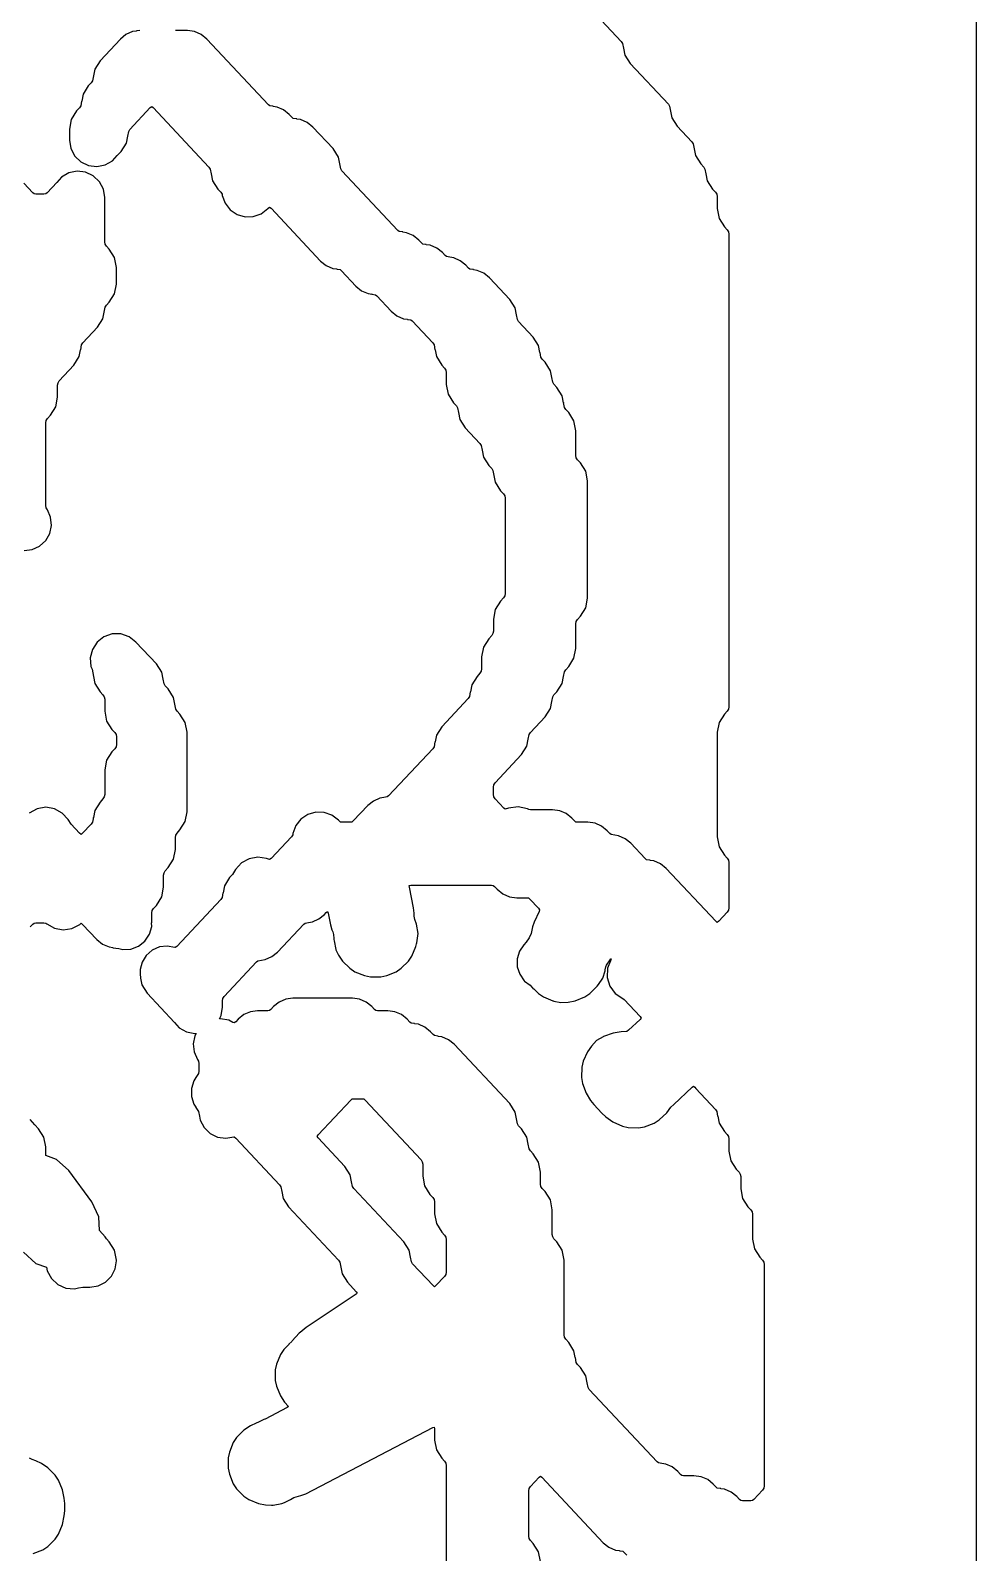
# Model space of a CAD drawing. Header units: millimetres. Extents: x 10 to 410, y 18 to 283.
# Drawn here: x 124.44 to 142.27, y 60.89 to 89.57 of the extents above; entities that cross this region are included whole.
import ezdxf

# ---------------------------------------------------------------- set-up
doc = ezdxf.new("R2010")
doc.units = ezdxf.units.MM
doc.layers.add('CUT', color=1, linetype='Continuous')

msp = doc.modelspace()

# ---------------------------------------------------------------- linework, layer by layer
at = {"layer": 'CUT'}
for points in [[(121.134, 21), (129.134, 21), (129.134, 24), (142.2679, 24), (142.2679, 144), (129.134, 144), (129.134, 147), (121.134, 147), (121.134, 144), (100.134, 144), (100.134, 147), (92.134, 147), (92.134, 144), (79, 144), (79, 24), (92.134, 24), (92.134, 21), (100.134, 21), (100.134, 24), (121.134, 24)], [(130.0925, 72.7133), (130.1214, 72.6196), (130.1359, 72.5851), (130.1495, 72.5314), (130.1551, 72.4565), (130.159, 72.4367), (130.1599, 72.4125), (130.1931, 72.2516), (130.1962, 72.2435), (130.247, 72.1457), (130.3223, 72.0329), (130.4603, 71.8949), (130.5544, 71.832), (130.7347, 71.7573), (130.8457, 71.7353), (131.0408, 71.7353), (131.1519, 71.7573), (131.3321, 71.832), (131.4263, 71.8949), (131.5642, 72.0329), (131.6271, 72.127), (131.7018, 72.3073), (131.7122, 72.3594), (131.7172, 72.3729), (131.748, 72.5496), (131.7145, 72.7257), (131.6799, 72.8153), (131.6707, 72.8758), (131.6705, 72.9347), (131.6604, 73.0322), (131.5802, 73.4268), (131.5785, 73.4584), (131.6098, 73.463), (133.1288, 73.463), (133.161, 73.4586), (133.1862, 73.4381), (133.2367, 73.3843), (133.3422, 73.2987), (133.4669, 73.2447), (133.6015, 73.2262), (133.7946, 73.2262), (133.8268, 73.2218), (133.8521, 73.2013), (134.0152, 73.0273), (134.0346, 72.9993), (134.0251, 72.9666), (133.934, 72.7679), (133.902, 72.6752), (133.8725, 72.5513), (133.8374, 72.471), (133.7798, 72.3848), (133.7381, 72.339), (133.6554, 72.2155), (133.6127, 72.0731), (133.6138, 71.9244), (133.6585, 71.7827), (133.7429, 71.6603), (133.7478, 71.6551), (133.8528, 71.5746), (133.9182, 71.5047), (133.9234, 71.5096), (134.0116, 71.4213), (134.1058, 71.3584), (134.286, 71.2838), (134.2869, 71.2836), (134.301, 71.2784), (134.4345, 71.2493), (134.5708, 71.2574), (134.7032, 71.2838), (134.8835, 71.3584), (134.9776, 71.4213), (135.1156, 71.5593), (135.1171, 71.5616), (135.1451, 71.5923), (135.2257, 71.7115), (135.2691, 71.8487), (135.2694, 71.8665), (135.2797, 71.925), (135.2964, 71.9574), (135.3649, 72.052), (135.3778, 72.0708), (135.3791, 72.0727), (135.3792, 72.0722), (135.3725, 72.0374), (135.3137, 71.8952), (135.3057, 71.7235), (135.3562, 71.5593), (135.4594, 71.4219), (135.6006, 71.329), (135.6278, 71.307), (135.9276, 70.9872), (135.9469, 70.9587), (135.9258, 70.9316), (135.7082, 70.7277), (135.6755, 70.7058), (135.6754, 70.7058), (135.5677, 70.7004), (135.4204, 70.6761), (135.2379, 70.6073), (135.234, 70.6049), (135.2304, 70.6034), (135.1088, 70.5328), (135.0116, 70.4311), (134.9335, 70.3219), (134.8531, 70.1442), (134.8274, 70.0339), (134.8211, 69.8389), (134.8396, 69.7272), (134.9084, 69.5447), (134.9947, 69.4059), (135.0544, 69.3282), (135.2091, 69.1632), (135.2828, 69.0986), (135.4157, 69.0035), (135.5934, 68.923), (135.7037, 68.8974), (135.8987, 68.8911), (136.0104, 68.9096), (136.1929, 68.9784), (136.2891, 69.0382), (136.4314, 69.1716), (136.5073, 69.2777), (136.5617, 69.3286), (136.5648, 69.3316), (136.9076, 69.6584), (136.9355, 69.677), (136.9589, 69.6556), (136.976, 69.6319), (137.3478, 69.2353), (137.3717, 69.1975), (137.3889, 69.1073), (137.3904, 69.1075), (137.4151, 68.9779), (137.5153, 68.8198), (137.5698, 68.7617), (137.5937, 68.724), (137.6021, 68.6801), (137.6021, 68.4514), (137.6371, 68.2676), (137.7373, 68.1095), (137.7917, 68.0514), (137.8157, 68.0136), (137.824, 67.9697), (137.824, 67.741), (137.8591, 67.5572), (137.9592, 67.3991), (138.0137, 67.341), (138.0376, 67.3032), (138.046, 67.2593), (138.046, 66.7939), (138.081, 66.61), (138.1812, 66.452), (138.2357, 66.3938), (138.2596, 66.3561), (138.2679, 66.3122), (138.2679, 62.1445), (138.2596, 62.1006), (138.2357, 62.0628), (138.0693, 61.8854), (138.0441, 61.8649), (138.0119, 61.8605), (137.8582, 61.8605), (137.8259, 61.8649), (137.8007, 61.8854), (137.7502, 61.9392), (137.6447, 62.0248), (137.52, 62.0788), (137.4475, 62.0887), (137.448, 62.0926), (137.382, 62.1017), (137.3568, 62.1221), (137.3063, 62.176), (137.2008, 62.2616), (137.0761, 62.3156), (136.9415, 62.334), (136.7484, 62.334), (136.7161, 62.3385), (136.6909, 62.3589), (136.6404, 62.4128), (136.5349, 62.4984), (136.4102, 62.5524), (136.3377, 62.5623), (136.3382, 62.5662), (136.2722, 62.5752), (136.247, 62.5957), (134.9708, 63.9571), (134.9469, 63.9949), (134.9297, 64.0851), (134.9282, 64.0848), (134.9035, 64.2145), (134.8033, 64.3726), (134.7489, 64.4307), (134.725, 64.4684), (134.7078, 64.5587), (134.7063, 64.5584), (134.6816, 64.6881), (134.5814, 64.8461), (134.5269, 64.9042), (134.503, 64.942), (134.4946, 64.9859), (134.4946, 66.3985), (134.4596, 66.5823), (134.3594, 66.7404), (134.305, 66.7985), (134.281, 66.8363), (134.2727, 66.8802), (134.2727, 67.3456), (134.2376, 67.5295), (134.1375, 67.6876), (134.083, 67.7457), (134.0591, 67.7834), (134.0507, 67.8273), (134.0507, 68.056), (134.0157, 68.2398), (133.9155, 68.3979), (133.861, 68.456), (133.8371, 68.4938), (133.8199, 68.5841), (133.8184, 68.5838), (133.7937, 68.7134), (133.6935, 68.8715), (133.6391, 68.9296), (133.6152, 68.9674), (133.598, 69.0576), (133.5965, 69.0574), (133.5718, 69.187), (133.4716, 69.3451), (132.4232, 70.4635), (132.3177, 70.5491), (132.193, 70.6031), (132.1205, 70.6131), (132.121, 70.6169), (132.055, 70.626), (132.0297, 70.6465), (131.9793, 70.7003), (131.8738, 70.7859), (131.7491, 70.8399), (131.6766, 70.8498), (131.6771, 70.8537), (131.6111, 70.8628), (131.5858, 70.8832), (131.5354, 70.9371), (131.4298, 71.0227), (131.3052, 71.0767), (131.1706, 71.0951), (130.9774, 71.0951), (130.9452, 71.0996), (130.9199, 71.12), (130.8695, 71.1739), (130.764, 71.2595), (130.6393, 71.3135), (130.5047, 71.3319), (129.3842, 71.3319), (129.2496, 71.3135), (129.125, 71.2595), (129.0194, 71.1739), (128.969, 71.12), (128.9437, 71.0996), (128.9115, 71.0951), (128.7184, 71.0951), (128.5838, 71.0767), (128.4591, 71.0227), (128.3536, 70.9371), (128.3078, 70.8882), (128.2785, 70.8658), (128.2533, 70.8744), (128.175, 70.9171), (128.0234, 70.9461), (127.9993, 70.9432), (128.0321, 71.0056), (128.0578, 71.1639), (128.0578, 71.2847), (128.0662, 71.3286), (128.0901, 71.3664), (128.7003, 72.0174), (128.7256, 72.0379), (128.7916, 72.0469), (128.7911, 72.0508), (128.8636, 72.0607), (128.9883, 72.1148), (129.0938, 72.2003), (129.5882, 72.7277), (129.6134, 72.7482), (129.6795, 72.7573), (129.6789, 72.7612), (129.7515, 72.7711), (129.8761, 72.8251), (129.9816, 72.9107), (130.013, 72.9442), (130.037, 72.9628), (130.0476, 72.9344)], [(132.275, 66.1698), (132.2667, 66.1259), (132.2428, 66.0882), (132.0811, 65.9157), (132.0531, 65.8942), (132.0251, 65.9157), (131.6414, 66.325), (131.6175, 66.3627), (131.6003, 66.453), (131.5988, 66.4527), (131.5741, 66.5823), (131.474, 66.7404), (130.5316, 67.7457), (130.5077, 67.7834), (130.4905, 67.8737), (130.489, 67.8734), (130.4643, 68.0031), (130.3642, 68.1612), (129.8593, 68.6997), (129.8404, 68.7273), (129.8593, 68.7548), (130.476, 69.4127), (130.5013, 69.4332), (130.5335, 69.4376), (130.6872, 69.4376), (130.7194, 69.4332), (130.7447, 69.4127), (131.7988, 68.2881), (131.8228, 68.2504), (131.8311, 68.2065), (131.8311, 67.9778), (131.8661, 67.794), (131.9663, 67.6359), (132.0208, 67.5778), (132.0447, 67.54), (132.0531, 67.4961), (132.0531, 67.2675), (132.0881, 67.0836), (132.1883, 66.9255), (132.2428, 66.8674), (132.2667, 66.8297), (132.275, 66.7858)]]:
    msp.add_lwpolyline(points, close=True, dxfattribs=at)
for points in [[(134.0741, 90.9603), (135.5721, 89.3621), (135.5961, 89.3244), (135.6133, 89.2341), (135.6148, 89.2344), (135.6395, 89.1048), (135.7396, 88.9467), (136.46, 88.1782), (136.4839, 88.1405), (136.5011, 88.0502), (136.5026, 88.0505), (136.5273, 87.9208), (136.6275, 87.7627), (136.9039, 87.4678), (136.9278, 87.4301), (136.945, 87.3398), (136.9465, 87.3401), (136.9712, 87.2105), (137.0714, 87.0524), (137.1259, 86.9943), (137.1498, 86.9565), (137.167, 86.8662), (137.1685, 86.8665), (137.1932, 86.7369), (137.2934, 86.5788), (137.3478, 86.5207), (137.3717, 86.483), (137.3801, 86.4391), (137.3801, 86.2104), (137.4151, 86.0265), (137.5153, 85.8684), (137.5698, 85.8103), (137.5937, 85.7726), (137.6021, 85.7287), (137.6021, 76.8252), (137.5937, 76.7813), (137.5698, 76.7436), (137.5153, 76.6855), (137.4151, 76.5274), (137.3801, 76.3435), (137.3801, 74.3711), (137.4151, 74.1872), (137.5153, 74.0291), (137.5698, 73.971), (137.5937, 73.9333), (137.6021, 73.8894), (137.6021, 73.0366), (137.5937, 72.9927), (137.5698, 72.955), (137.4081, 72.7825), (137.3801, 72.761), (137.3521, 72.7825), (136.4185, 73.7785), (136.3129, 73.8641), (136.1883, 73.9181), (136.1158, 73.9281), (136.1163, 73.9319), (136.0503, 73.941), (136.025, 73.9615), (135.7526, 74.2521), (135.6471, 74.3377), (135.5224, 74.3917), (135.4499, 74.4016), (135.4504, 74.4055), (135.3844, 74.4146), (135.3591, 74.435), (135.3087, 74.4889), (135.2031, 74.5745), (135.0785, 74.6285), (134.9439, 74.6469), (134.7507, 74.6469), (134.7185, 74.6514), (134.6933, 74.6718), (134.6428, 74.7257), (134.5373, 74.8112), (134.4126, 74.8653), (134.278, 74.8837), (133.8629, 74.8837), (133.83, 74.8882), (133.8081, 74.8977), (133.6298, 74.9385), (133.4487, 74.9124), (133.3861, 74.8912), (133.3568, 74.9136), (133.1952, 75.0861), (133.1712, 75.1238), (133.1629, 75.1677), (133.1629, 75.3101), (133.1712, 75.354), (133.1952, 75.3917), (133.6935, 75.9234), (133.7937, 76.0815), (133.8184, 76.2111), (133.8199, 76.2109), (133.8371, 76.3011), (133.861, 76.3389), (134.1375, 76.6338), (134.2376, 76.7919), (134.2623, 76.9215), (134.2638, 76.9212), (134.281, 77.0115), (134.305, 77.0492), (134.3594, 77.1073), (134.4596, 77.2654), (134.4843, 77.3951), (134.4858, 77.3948), (134.503, 77.4851), (134.5269, 77.5228), (134.5814, 77.5809), (134.6816, 77.739), (134.7166, 77.9229), (134.7166, 78.3883), (134.725, 78.4322), (134.7489, 78.47), (134.8033, 78.5281), (134.9035, 78.6862), (134.9386, 78.87), (134.9386, 81.0792), (134.9035, 81.2631), (134.8033, 81.4212), (134.7489, 81.4793), (134.725, 81.517), (134.7166, 81.5609), (134.7166, 82.0264), (134.6816, 82.2103), (134.5814, 82.3683), (134.5269, 82.4264), (134.503, 82.4642), (134.4858, 82.5545), (134.4843, 82.5542), (134.4596, 82.6838), (134.3594, 82.8419), (134.305, 82.9), (134.281, 82.9378), (134.2638, 83.028), (134.2623, 83.0278), (134.2376, 83.1574), (134.1375, 83.3155), (134.083, 83.3736), (134.0591, 83.4113), (134.0419, 83.5016), (134.0404, 83.5013), (134.0157, 83.631), (133.9155, 83.7891), (133.6391, 84.084), (133.6152, 84.1217), (133.598, 84.212), (133.5965, 84.2117), (133.5718, 84.3413), (133.4716, 84.4994), (133.0891, 84.9075), (132.9836, 84.9931), (132.8589, 85.0471), (132.7864, 85.057), (132.7869, 85.0609), (132.7209, 85.07), (132.6956, 85.0904), (132.6452, 85.1443), (132.5396, 85.2299), (132.415, 85.2839), (132.3424, 85.2938), (132.343, 85.2977), (132.277, 85.3067), (132.2517, 85.3272), (132.2012, 85.3811), (132.0957, 85.4666), (131.971, 85.5207), (131.8985, 85.5306), (131.8991, 85.5345), (131.833, 85.5435), (131.8078, 85.564), (131.7573, 85.6178), (131.6518, 85.7034), (131.5271, 85.7574), (131.4546, 85.7674), (131.4551, 85.7713), (131.3891, 85.7803), (131.3639, 85.8008), (130.3097, 86.9254), (130.2858, 86.9631), (130.2686, 87.0534), (130.2671, 87.0531), (130.2424, 87.1828), (130.1422, 87.3409), (129.7597, 87.7489), (129.6542, 87.8345), (129.5295, 87.8885), (129.457, 87.8985), (129.4575, 87.9023), (129.3915, 87.9114), (129.3662, 87.9319), (129.3158, 87.9857), (129.2102, 88.0713), (129.0856, 88.1253), (129.013, 88.1353), (129.0136, 88.1391), (128.9476, 88.1482), (128.9223, 88.1687), (127.762, 89.4064), (127.6565, 89.492), (127.5319, 89.546), (127.3973, 89.5645), (127.2041, 89.5645), (127.1719, 89.5689)], [(126.5022, 89.5689), (126.4362, 89.5598), (126.4367, 89.556), (126.3642, 89.546), (126.2395, 89.492), (126.134, 89.4064), (125.7515, 88.9984), (125.6513, 88.8403), (125.6266, 88.7106), (125.6251, 88.7109), (125.6079, 88.6206), (125.584, 88.5829), (125.5295, 88.5248), (125.4293, 88.3667), (125.4046, 88.2371), (125.4031, 88.2373), (125.3859, 88.1471), (125.362, 88.1093), (125.3075, 88.0512), (125.2074, 87.8931), (125.1723, 87.7093), (125.1723, 87.5022), (125.198, 87.3439), (125.2725, 87.2019), (125.3882, 87.0908), (125.533, 87.022), (125.6922, 87.0026), (125.8493, 87.0346), (125.9882, 87.1146), (126.0757, 87.2132), (126.1469, 87.2892), (126.2471, 87.4473), (126.2718, 87.5769), (126.2733, 87.5766), (126.2905, 87.6669), (126.3144, 87.7046), (126.698, 88.1139), (126.726, 88.1354), (126.7541, 88.1139), (127.8036, 86.9943), (127.8275, 86.9565), (127.8447, 86.8662), (127.8462, 86.8665), (127.8709, 86.7369), (127.9711, 86.5788), (128.0255, 86.5207), (128.0494, 86.483), (128.0539, 86.4596), (128.1069, 86.3124), (128.2028, 86.1887), (128.3323, 86.1008), (128.4826, 86.0571), (128.639, 86.0621), (128.7862, 86.1152), (128.9098, 86.2113), (128.9176, 86.2196), (128.9456, 86.2411), (128.9737, 86.2196), (129.9073, 85.2236), (130.0128, 85.138), (130.1375, 85.084), (130.21, 85.0741), (130.2095, 85.0702), (130.2755, 85.0611), (130.3007, 85.0406), (130.5732, 84.75), (130.6787, 84.6644), (130.8034, 84.6104), (130.8759, 84.6005), (130.8753, 84.5966), (130.9414, 84.5875), (130.9666, 84.5671), (131.239, 84.2764), (131.3446, 84.1909), (131.4692, 84.1369), (131.5418, 84.1269), (131.5412, 84.123), (131.6072, 84.114), (131.6325, 84.0935), (132.0208, 83.6793), (132.0447, 83.6415), (132.0619, 83.5512), (132.0634, 83.5515), (132.0881, 83.4219), (132.1883, 83.2638), (132.2428, 83.2057), (132.2667, 83.1679), (132.275, 83.124), (132.275, 82.8954), (132.3101, 82.7115), (132.4102, 82.5534), (132.4647, 82.4953), (132.4886, 82.4576), (132.5058, 82.3673), (132.5073, 82.3676), (132.532, 82.238), (132.6322, 82.0799), (132.9086, 81.785), (132.9326, 81.7472), (132.9498, 81.6569), (132.9512, 81.6572), (132.9759, 81.5276), (133.0761, 81.3695), (133.1306, 81.3114), (133.1545, 81.2736), (133.1717, 81.1834), (133.1732, 81.1837), (133.1979, 81.054), (133.2981, 80.8959), (133.3526, 80.8378), (133.3765, 80.8001), (133.3848, 80.7562), (133.3848, 78.9563), (133.3765, 78.9124), (133.3526, 78.8746), (133.2981, 78.8165), (133.1979, 78.6585), (133.1629, 78.4746), (133.1629, 78.2459), (133.1545, 78.202), (133.1306, 78.1643), (133.0761, 78.1062), (132.9759, 77.9481), (132.9409, 77.7642), (132.9409, 77.5356), (132.9326, 77.4917), (132.9086, 77.4539), (132.8542, 77.3958), (132.754, 77.2377), (132.7293, 77.1081), (132.7278, 77.1084), (132.7106, 77.0181), (132.6867, 76.9804), (132.1883, 76.4487), (132.0881, 76.2906), (132.0634, 76.1609), (132.0619, 76.1612), (132.0447, 76.071), (132.0208, 76.0332), (131.1886, 75.1454), (131.1633, 75.1249), (131.0973, 75.1159), (131.0978, 75.112), (131.0253, 75.102), (130.9006, 75.048), (130.7951, 74.9625), (130.5227, 74.6718), (130.4974, 74.6514), (130.4652, 74.6469), (130.3115, 74.6469), (130.2793, 74.6514), (130.2541, 74.6718), (130.2416, 74.6851), (130.118, 74.7812), (129.9708, 74.8343), (129.8143, 74.8393), (129.664, 74.7957), (129.5346, 74.7077), (129.4386, 74.584), (129.3856, 74.4368), (129.3812, 74.4135), (129.3573, 74.3757), (128.9737, 73.9665), (128.9444, 73.944), (128.8886, 73.963), (128.7249, 73.9895), (128.5615, 73.9609), (128.4164, 73.8805), (128.3056, 73.7571), (128.2475, 73.6653), (128.193, 73.6072), (128.0928, 73.4492), (128.0681, 73.3195), (128.0666, 73.3198), (128.0494, 73.2295), (128.0255, 73.1918), (127.198, 72.309), (127.1687, 72.2865), (127.1629, 72.2885), (127.0168, 72.3148), (126.8694, 72.297), (126.7337, 72.2368), (126.6217, 72.1393), (126.5433, 72.0133), (126.5053, 71.8698), (126.5078, 71.8055), (126.5041, 71.8055), (126.5041, 71.7664), (126.5107, 71.7317), (126.5111, 71.7214), (126.5129, 71.7119), (126.5144, 71.7122), (126.5391, 71.5826), (126.6393, 71.4245), (127.1544, 70.875), (127.2419, 70.7764), (127.3808, 70.6963), (127.538, 70.6643), (127.5636, 70.6674), (127.5392, 70.6249), (127.507, 70.474), (127.5224, 70.3204), (127.5839, 70.1788), (127.6055, 70.1447), (127.6139, 70.1008), (127.6139, 69.9584), (127.6055, 69.9145), (127.5563, 69.8369), (127.5585, 69.8355), (127.5165, 69.7743), (127.4719, 69.631), (127.4719, 69.481), (127.5165, 69.3377), (127.5585, 69.2765), (127.5563, 69.2752), (127.6055, 69.1975), (127.6227, 69.1073), (127.6273, 69.1081), (127.6387, 69.0364), (127.7106, 68.8963), (127.8226, 68.7855), (127.9635, 68.7151), (128.1193, 68.692), (128.2745, 68.7185), (128.2785, 68.7198), (128.3078, 68.6974), (129.1353, 67.8146), (129.1592, 67.7768), (129.1764, 67.6865), (129.1779, 67.6868), (129.2026, 67.5572), (129.3028, 67.3991), (130.2451, 66.3938), (130.269, 66.3561), (130.2862, 66.2658), (130.2877, 66.2661), (130.3124, 66.1365), (130.4126, 65.9784), (130.5792, 65.8006), (130.5971, 65.775), (130.5739, 65.7541), (129.6348, 65.1258), (129.5591, 65.0636), (129.5541, 65.0587), (129.5046, 65.0229), (129.3684, 64.8745), (129.3615, 64.8629), (129.3077, 64.8142), (129.3114, 64.8101), (129.2125, 64.7113), (129.1496, 64.6172), (129.075, 64.4369), (129.0529, 64.3259), (129.0529, 64.1308), (129.075, 64.0197), (129.1496, 63.8395), (129.2288, 63.721), (129.3027, 63.6353), (129.2776, 63.617), (128.8618, 63.4006), (128.8554, 63.3991), (128.8358, 63.3899), (128.8216, 63.3844), (128.8102, 63.3778), (128.7391, 63.3443), (128.6905, 63.3266), (128.5833, 63.2724), (128.4627, 63.1918), (128.3247, 63.0538), (128.2618, 62.9597), (128.1871, 62.7794), (128.165, 62.6684), (128.165, 62.4733), (128.1871, 62.3622), (128.2618, 62.182), (128.3247, 62.0878), (128.4627, 61.9499), (128.5568, 61.887), (128.737, 61.8123), (128.8684, 61.7862), (128.9796, 61.7768), (129.0114, 61.7776), (129.1777, 61.811), (129.2278, 61.8303), (129.3256, 61.8811), (129.3367, 61.8885), (129.4052, 61.9204), (129.5359, 61.9585), (129.6269, 61.995), (132.0205, 63.2412), (132.0487, 63.251), (132.0531, 63.2214), (132.0531, 63.0053), (132.0881, 62.8215), (132.1883, 62.6634), (132.2428, 62.6053), (132.2667, 62.5675), (132.275, 62.5236), (132.275, 60.487)], [(124.3189, 79.7685), (124.4722, 79.7871), (124.6124, 79.8515), (124.7264, 79.9557), (124.8031, 80.0897), (124.8353, 80.2406), (124.8199, 80.3942), (124.7584, 80.5358), (124.7368, 80.5699), (124.7284, 80.6138), (124.7284, 82.1769), (124.7368, 82.2208), (124.7607, 82.2585), (124.8152, 82.3166), (124.9153, 82.4747), (124.9504, 82.6586), (124.9504, 82.8873), (124.9587, 82.9312), (124.9827, 82.9689), (125.2591, 83.2638), (125.3593, 83.4219), (125.384, 83.5515), (125.3855, 83.5512), (125.4027, 83.6415), (125.4266, 83.6793), (125.703, 83.9742), (125.8032, 84.1322), (125.8279, 84.2619), (125.8294, 84.2616), (125.8466, 84.3519), (125.8705, 84.3896), (125.925, 84.4477), (126.0251, 84.6058), (126.0602, 84.7897), (126.0602, 85.1046), (126.0251, 85.2885), (125.925, 85.4466), (125.8705, 85.5047), (125.8466, 85.5424), (125.8382, 85.5863), (125.8382, 86.4175), (125.8125, 86.5757), (125.738, 86.7177), (125.6224, 86.8289), (125.4775, 86.8977), (125.3184, 86.9171), (125.1612, 86.8851), (125.0223, 86.805), (124.9348, 86.7064), (124.7517, 86.5112), (124.7265, 86.4907), (124.6943, 86.4863), (124.5406, 86.4863), (124.5084, 86.4907), (124.4831, 86.5112), (124.3168, 86.6886)], [(124.4326, 72.6739), (124.4831, 72.7277), (124.5084, 72.7482), (124.5406, 72.7526), (124.6943, 72.7526), (124.7265, 72.7482), (124.7473, 72.7314), (124.892, 72.6496), (125.0554, 72.6197), (125.2197, 72.6451), (125.3665, 72.7229), (125.3943, 72.7442), (125.4223, 72.7227), (125.6901, 72.4371), (125.7956, 72.3515), (125.9202, 72.2975), (125.9928, 72.2876), (125.9922, 72.2837), (126.1021, 72.2686), (126.1777, 72.249), (126.3317, 72.2576), (126.4758, 72.3127), (126.5962, 72.4091), (126.6815, 72.5376), (126.7235, 72.686), (126.7213, 72.7526), (126.726, 72.7526), (126.726, 72.9422), (126.7344, 72.9861), (126.7583, 73.0239), (126.8128, 73.082), (126.913, 73.2401), (126.948, 73.4239), (126.948, 73.6526), (126.9564, 73.6965), (126.9803, 73.7342), (127.0348, 73.7923), (127.1349, 73.9504), (127.17, 74.1343), (127.17, 74.3629), (127.1783, 74.4068), (127.2023, 74.4446), (127.2567, 74.5027), (127.3569, 74.6608), (127.3919, 74.8446), (127.3919, 76.3435), (127.3569, 76.5274), (127.2567, 76.6855), (127.2023, 76.7436), (127.1783, 76.7813), (127.1611, 76.8716), (127.1596, 76.8713), (127.1349, 77.0009), (127.0348, 77.159), (126.9803, 77.2171), (126.9564, 77.2549), (126.9392, 77.3452), (126.9377, 77.3449), (126.913, 77.4745), (126.8128, 77.6326), (126.427, 78.0442), (126.2973, 78.1435), (126.1426, 78.1958), (125.9792, 78.1953), (125.8247, 78.1423), (125.6956, 78.0423), (125.6056, 77.906), (125.5643, 77.7479), (125.5761, 77.585), (125.5992, 77.5305), (125.6251, 77.3948), (125.6266, 77.3951), (125.6513, 77.2654), (125.7515, 77.1073), (125.8059, 77.0492), (125.8298, 77.0115), (125.8382, 76.9676), (125.8382, 76.7389), (125.8732, 76.5551), (125.9734, 76.397), (126.0279, 76.3389), (126.0518, 76.3011), (126.0602, 76.2572), (126.0602, 76.1149), (126.0518, 76.071), (126.0279, 76.0332), (125.9734, 75.9751), (125.8732, 75.817), (125.8382, 75.6332), (125.8382, 75.1677), (125.8298, 75.1238), (125.8059, 75.0861), (125.7515, 75.028), (125.6513, 74.8699), (125.6266, 74.7402), (125.6251, 74.7405), (125.6079, 74.6502), (125.584, 74.6125), (125.4223, 74.44), (125.3943, 74.4186), (125.3663, 74.44), (125.2046, 74.6125), (125.1508, 74.6975), (125.0392, 74.8216), (124.893, 74.902), (124.7284, 74.9299), (124.5639, 74.902), (124.4177, 74.8216)], [(124.3105, 66.5445), (124.5413, 66.3344), (124.7438, 66.2615), (124.7554, 66.1918), (124.8334, 66.0473), (124.954, 65.9359), (125.1042, 65.8695), (125.2678, 65.8554), (125.3433, 65.8742), (125.4284, 65.8858), (125.5602, 65.8858), (125.7147, 65.9103), (125.8541, 65.9813), (125.9647, 66.0919), (126.0357, 66.2313), (126.0602, 66.3858), (126.0602, 66.3985), (126.0251, 66.5823), (125.925, 66.7404), (125.8705, 66.7985), (125.8459, 66.8374), (125.7427, 66.9521), (125.7304, 67.2126), (125.5975, 67.495), (125.1639, 68.0822), (124.933, 68.2923), (124.7284, 68.3659), (124.7284, 68.5296), (124.6934, 68.7134), (124.5932, 68.8715), (124.522, 68.9474), (124.4345, 69.046)], [(124.4931, 60.8652), (124.6733, 60.9398), (124.7675, 61.0027), (124.9054, 61.1407), (124.9683, 61.2348), (125.043, 61.4151), (125.0749, 61.5754), (125.0845, 61.6729), (125.0845, 61.8112), (125.0749, 61.9088), (125.043, 62.0691), (124.9683, 62.2493), (124.9054, 62.3435), (124.7675, 62.4814), (124.6468, 62.562), (124.5397, 62.6163), (124.4732, 62.6404), (124.4724, 62.6381), (124.4208, 62.6637)], [(134.0507, 60.7156), (134.0157, 60.8995), (133.9155, 61.0576), (133.861, 61.1157), (133.8371, 61.1534), (133.8288, 61.1973), (133.8288, 62.05), (133.8371, 62.0939), (133.861, 62.1317), (134.0227, 62.3041), (134.0507, 62.3256), (134.0787, 62.3041), (135.2343, 61.0714), (135.3398, 60.9858), (135.4645, 60.9318), (135.537, 60.9218), (135.5365, 60.918), (135.6025, 60.9089), (135.6278, 60.8884), (135.6782, 60.8346)]]:
    msp.add_lwpolyline(points, dxfattribs=at)

doc.saveas('drawing.dxf')
